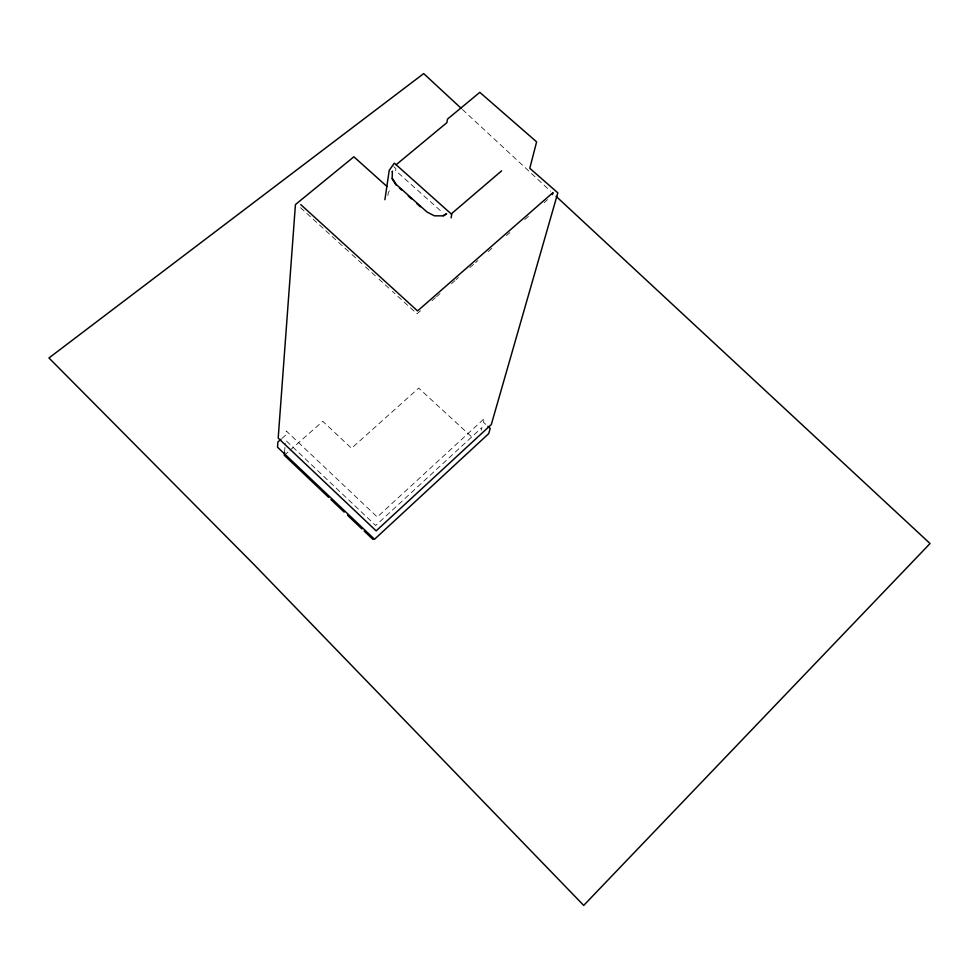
<?xml version="1.0" encoding="UTF-8"?>
<svg xmlns="http://www.w3.org/2000/svg" width="979" height="979" viewBox="0 0 979 979"><rect width="100%" height="100%" fill="white"/><g stroke="black" fill="none" stroke-linecap="round" stroke-linejoin="round"><path stroke-width="0.73" stroke-dasharray="4.89 3.67" d="M284.546 452.249L285.293 443.193M387.892 195.47L388.357 192.373L390.364 189.522M481.227 430.222L481.986 427.493L375.667 525.49L285.538 440.171M284.302 455.272L288.842 451.282M289.968 450.279L322.825 421.337L351.51 448.272L418.706 388.112L473.334 438.433M281.94 438.421L285.966 434.896L286.284 430.993L377.282 517.01L484.532 418.339L483.455 422.23L486.82 425.314M420.456 310.784L417.005 313.794L392.359 291.35M431.959 300.712L435.422 297.702M436.573 296.698L440.024 293.676M451.527 283.616L454.978 280.594M456.128 279.59L458.429 277.571M469.859 267.573L474.436 263.584M475.574 262.58L477.862 260.585M488.154 251.579L492.731 247.589M506.449 235.584L509.875 232.586M524.732 219.59L529.309 215.6M544.177 202.604L547.604 199.606M393.791 166.675L395.932 168.596L395.626 170.615L442.9 212.835M300.504 207.683L337.474 241.348M338.587 242.376L350.91 253.598M352.036 254.613L364.359 265.847M365.473 266.863L377.796 278.085M378.922 279.101L391.245 290.335M462.443 109.501L550.528 191.174"/><path stroke-width="1.47" d="M284.546 452.249L284.302 455.272L328.663 497.369M384.906 199.716L389.214 170.37L394.317 163.15L451.796 214.438L451.099 217.852M392.285 171.79L392.383 171.129L392.163 178.056L396.214 184.431L427.077 212.076L434.37 215.821L442.447 215.857L446.595 213.814L443.352 215.98M552.462 194.588L553.037 192.545L417.556 310.93L300.749 204.599M280.936 439.302L277.914 441.957L277.522 447.207L374.541 539.258L488.692 433.648L490.198 428.41L487.946 426.354M451.209 213.948L501.615 170.848M396.091 164.766L446.865 122.669L447.538 119.071L479.808 92.356L536.627 141.869L529.786 168.278L557.834 192.851L491.299 424.556L376.156 530.875L278.195 438.078L295.438 204.562L353.86 156.799L387.048 186.548M399.42 188.054L401.623 190.024M408.231 195.935L411.535 198.896M417.042 203.828L420.358 206.789M461.342 108.473L423.687 73.596L48.95 357.971L254.369 564.907L583.704 905.404L930.05 543.529L556.072 196.314M330.878 499.474L344.18 512.103M347.508 515.26L361.924 528.929M364.139 531.034L373.011 539.453M392.065 178.716L396.103 185.092"/></g></svg>
